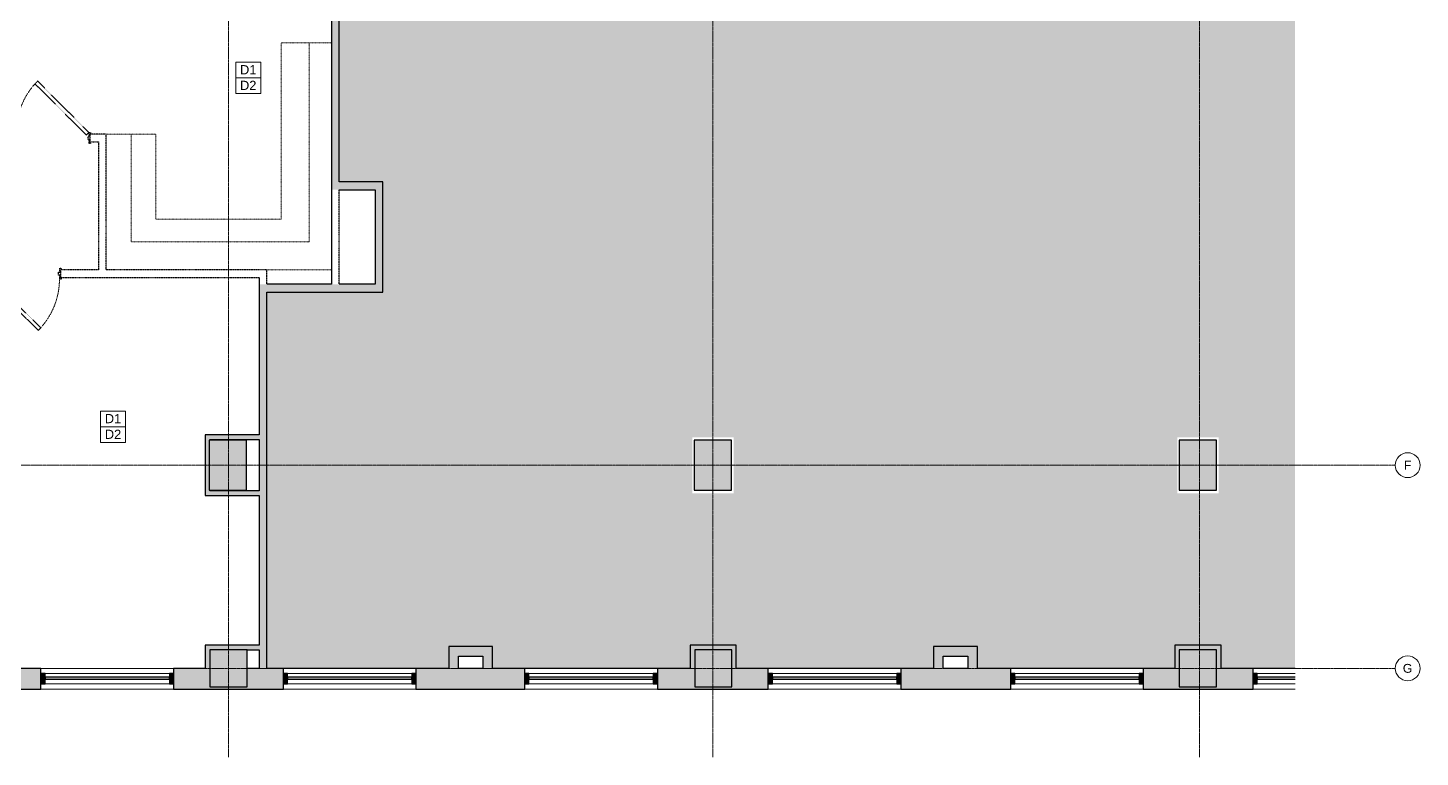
# Model space of a CAD drawing. Header units: inches. Extents: x 2810 to 3941, y 247 to 1114.
# Drawn here: x 3269 to 3941, y 247 to 599 of the extents above; entities that cross this region are included whole.
import ezdxf

# ---------------------------------------------------------------- set-up
doc = ezdxf.new("R2010")
doc.units = ezdxf.units.IN
doc.header["$MEASUREMENT"] = 0
for name, pattern in [('Center 1_8_', [0.3125, 0.125, -0.0625, 0.0625, -0.0625]), ('Demolished', [0.1875, 0.125, -0.0625]), ('Grid Line 1_2_', [0.875, 0.5, -0.125, 0.125, -0.125])]:
    doc.linetypes.add(name, pattern=pattern)
for name, color, linetype, lineweight in [('A-ANNO-KEYN', 231, 'Continuous', 9), ('A-DETL', 90, 'Continuous', 9), ('A-DETL-GENF', 92, 'Continuous', 9), ('A-DETL-THIN', 151, 'Continuous', 9), ('A-DOOR', 31, 'Demolished', 9), ('A-GLAZ-CURT', 52, 'Continuous', 18), ('A-GLAZ-CWMG', 51, 'Continuous', 18), ('A-WALL', 113, 'Continuous', 18), ('A-WALL-PATT', 111, 'Continuous', 18), ('I-WALL', 2, 'Continuous', 18), ('S-COLS', 52, 'Continuous', 18), ('S-GRID', 1, 'Continuous', 9), ('S-GRID-IDEN', 1, 'Continuous', 9)]:
    doc.layers.add(name, color=color, linetype=linetype, lineweight=lineweight)
doc.styles.add('Arial', font='arial.ttf', dxfattribs={"height": 4.425898})
doc.styles.add('Swis721 Lt BT', font='swissl.ttf', dxfattribs={"height": 4.257319})

# ---------------------------------------------------------------- blocks, each defined once
blk = doc.blocks.new('System Panel - Glazed-4469464-FIRST FLOOR DEMOLITION')
at = {"layer": 'A-GLAZ-CURT'}
blk.add_hatch(color=250, dxfattribs=at).paths.add_polyline_path([(30, -0.75), (-30, -0.75), (-30, -1.75), (30, -1.75)], flags=0)
at = {"layer": 'A-GLAZ-CURT', "color": 8, "lineweight": 30}
for p, q in [((30, -0.75), (-30, -0.75)), ((-30, -0.75), (-30, -1.75)), ((-30, -1.75), (30, -1.75)), ((30, -1.75), (30, -0.75))]:
    blk.add_line(p, q, dxfattribs=at)
blk = doc.blocks.new('Rectangular Mullion - 2 x 5_ rectangular-4469463-FIRST FLOOR DEMOLITION')
at = {"layer": 'A-GLAZ-CWMG'}
blk.add_hatch(color=250, dxfattribs=at).paths.add_polyline_path([(-2, -1.5), (0, -1.5), (0, 3.5), (-2, 3.5), (-2, 0.75)], flags=0)
at = {"layer": 'A-GLAZ-CWMG', "color": 8, "lineweight": 30}
for p, q in [((0, 3.5), (-2, 3.5)), ((-2, 3.5), (-2, -1.5)), ((0, -1.5), (0, 3.5)), ((-2, -1.5), (0, -1.5))]:
    blk.add_line(p, q, dxfattribs=at)
blk = doc.blocks.new('Rectangular Mullion - 2 x 5_ rectangular-4354936-FIRST FLOOR DEMOLITION')
at = {"layer": 'A-GLAZ-CWMG'}
blk.add_hatch(color=250, dxfattribs=at).paths.add_polyline_path([(-2, -1.5), (-2, 3.5), (0, 3.5), (0, -1.5)], flags=0)
at = {"layer": 'A-GLAZ-CWMG', "color": 8, "lineweight": 30}
for p, q in [((-2, 3.5), (0, 3.5)), ((-2, -1.5), (-2, 3.5)), ((0, 3.5), (0, -1.5)), ((0, -1.5), (-2, -1.5))]:
    blk.add_line(p, q, dxfattribs=at)
blk = doc.blocks.new('Concrete-Rectangular-Column - 18X18-4463687-FIRST FLOOR DEMOLITION')
at = {"layer": 'S-COLS'}
blk.add_hatch(color=250, dxfattribs=at).paths.add_polyline_path([(8, -9), (9, -9), (9, 9), (-9, 9), (-9, -9)], flags=0)
at = {"layer": 'S-COLS', "color": 8, "lineweight": 30}
for p, q in [((9, 9), (-9, 9)), ((-9, 9), (-9, -9)), ((9, -9), (9, 9)), ((-9, -9), (9, -9))]:
    blk.add_line(p, q, dxfattribs=at)
blk = doc.blocks.new('System Panel - Glazed-V1-FIRST FLOOR DEMOLITION')
at = {"layer": 'A-GLAZ-CURT'}
blk.add_hatch(color=250, dxfattribs=at).paths.add_polyline_path([(11.75, -0.75), (11.75, -1.75), (30, -1.75), (30, -0.75)], flags=0)
at = {"layer": 'A-GLAZ-CURT', "color": 8, "lineweight": 30}
for p, q in [((30, -0.75), (11.75, -0.75)), ((11.75, -1.75), (30, -1.75)), ((30, -1.75), (30, -0.75))]:
    blk.add_line(p, q, dxfattribs=at)
blk = doc.blocks.new('Concrete-Rectangular-Column - 18 x 24-4467884-FIRST FLOOR DEMOLITION')
at = {"layer": 'S-COLS'}
blk.add_hatch(color=250, dxfattribs=at).paths.add_polyline_path([(-9, -12), (9, -12), (9, 12), (-9, 11.98125)], flags=0)
at = {"layer": 'S-COLS', "color": 8, "lineweight": 30}
for p, q in [((9, 12), (-9, 12)), ((-9, 12), (-9, -12)), ((9, -12), (9, 12)), ((-9, -12), (9, -12))]:
    blk.add_line(p, q, dxfattribs=at)
blk = doc.blocks.new('Rectangular Mullion - 2 x 5_ rectangular-V2-FIRST FLOOR DEMOLITION')
at = {"layer": 'A-GLAZ-CWMG', "color": 55}
for p, q in [((2926.22, 287.16), (2986.22, 287.16)), ((2926.22, 282.16), (2986.22, 282.16))]:
    blk.add_line(p, q, dxfattribs=at)
blk = doc.blocks.new('Rectangular Mullion - 2 x 5_ rectangular-V3-FIRST FLOOR DEMOLITION')
at = {"layer": 'A-GLAZ-CWMG', "color": 55}
for p, q in [((3862.35, 287.16), (3880.59, 287.16)), ((3862.35, 282.16), (3880.59, 282.16))]:
    blk.add_line(p, q, dxfattribs=at)
blk = doc.blocks.new('Single Flush_No Glass - 3_-0_x8_-0_-4532417-FIRST FLOOR DEMOLITION')
at = {"layer": 'A-DOOR', "color": 10, "lineweight": 30}
for p, q in [((-3.25, 27.46), (-4.49, 26.23)), ((21.49, 2.71), (-3.25, 27.46)), ((-4.49, 26.23), (20.26, 1.48)), ((-14.38, 2.71), (-13.63, 2.71)), ((-14.38, 1.96), (-14.38, 2.71)), ((-13.63, 2.71), (-13.63, 0.84)), ((-13.63, 0.84), (-13.13, 0.84)), ((-13.13, 0.84), (-13.13, -0.66)), ((20.26, 1.48), (21.49, 2.71)), ((21.12, 0.84), (21.62, 0.84)), ((21.12, -0.66), (21.12, 0.84)), ((21.62, 2.71), (22.37, 2.71)), ((21.62, 0.84), (21.62, 2.71)), ((22.37, 2.71), (22.37, 1.96)), ((-14.38, -2.54), (-14.38, -1.79)), ((-13.63, -2.54), (-14.38, -2.54)), ((-13.63, -0.66), (-13.63, -2.54)), ((-13.13, -0.66), (-13.63, -0.66)), ((21.62, -0.66), (21.12, -0.66)), ((21.62, -2.54), (21.62, -0.66)), ((22.37, -2.54), (21.62, -2.54)), ((22.37, -1.79), (22.37, -2.54))]:
    blk.add_line(p, q, dxfattribs=at)
at = {"layer": 'A-DOOR', "color": 7}
blk.add_arc((21.49, 2.71), 35, 135, 180.5, dxfattribs=at)
blk = doc.blocks.new('Single Flush_No Glass - 3_-0_x8_-0_-4532422-FIRST FLOOR DEMOLITION')
at = {"layer": 'A-DOOR', "color": 10, "lineweight": 30}
for p, q in [((-3.25, 27.46), (-4.49, 26.23)), ((21.49, 2.71), (-3.25, 27.46)), ((-4.49, 26.23), (20.26, 1.48)), ((-14.38, 2.71), (-13.63, 2.71)), ((-14.38, 1.96), (-14.38, 2.71)), ((-13.63, 2.71), (-13.63, 0.84)), ((-13.63, 0.84), (-13.13, 0.84)), ((-13.13, 0.84), (-13.13, -0.66)), ((20.26, 1.48), (21.49, 2.71)), ((21.12, 0.84), (21.62, 0.84)), ((21.12, -0.66), (21.12, 0.84)), ((21.62, 2.71), (22.37, 2.71)), ((21.62, 0.84), (21.62, 2.71)), ((22.37, 2.71), (22.37, 1.96)), ((-14.38, -2.54), (-14.38, -1.79)), ((-13.63, -2.54), (-14.38, -2.54)), ((-13.63, -0.66), (-13.63, -2.54)), ((-13.13, -0.66), (-13.63, -0.66)), ((21.62, -0.66), (21.12, -0.66)), ((21.62, -2.54), (21.62, -0.66)), ((22.37, -2.54), (21.62, -2.54)), ((22.37, -1.79), (22.37, -2.54))]:
    blk.add_line(p, q, dxfattribs=at)
at = {"layer": 'A-DOOR', "color": 7}
blk.add_arc((21.49, 2.71), 35, 135, 180.5, dxfattribs=at)
blk = doc.blocks.new('Grid - Grid Head - Circle-50561-FIRST FLOOR DEMOLITION')
at = {"layer": 'S-GRID-IDEN'}
blk.add_circle((0, 0), 0.125, dxfattribs=at)
blk = doc.blocks.new('Keynote Tag - Keynote Number - Boxed-135510-FIRST FLOOR DEMOLITION')
at = {"layer": 'A-ANNO-KEYN'}
for p, q in [((-0.125, -0.079), (-0.125, 0.078)), ((-0.125, 0.078), (0.125, 0.078)), ((0.125, 0.078), (0.125, -0.079)), ((-0.125, -0.079), (0.125, -0.079))]:
    blk.add_line(p, q, dxfattribs=at)

msp = doc.modelspace()

# ---------------------------------------------------------------- hatches: boundary and pattern name
at = {"layer": 'A-DETL-GENF'}
h = msp.add_hatch(color=9, dxfattribs=at)
h.paths.add_polyline_path([(3807.35, 289.79), (3822.6, 289.79), (3822.6, 300.79), (3844.85, 300.79), (3844.85, 289.79), (3880.59, 289.79), (3880.59, 1053.55), (3826.79, 1053.55), (3826.79, 1025.6), (3807.79, 1025.6), (3807.79, 888.79), (3818.22, 888.79), (3818.23, 888.73), (3819.04, 888.71), (3819.04, 788.73), (3822.79, 788.73), (3822.79, 770.79), (3823.54, 770.79), (3823.54, 770.04), (3822.22, 770.04), (3822.22, 734.79), (3823.54, 734.79), (3823.54, 734.04), (3822.79, 734.04), (3822.79, 716.73), (3844.79, 716.73), (3844.79, 639.04), (3843.72, 639.04), (3843.72, 615.66), (3823.72, 615.66), (3823.72, 629.6), (3820.47, 629.6), (3820.47, 628.85), (3819.72, 628.85), (3819.72, 629.79), (3748.47, 629.79), (3748.47, 628.85), (3747.72, 628.85), (3747.72, 629.6), (3742.16, 629.6), (3742.16, 639.04), (3691.79, 639.04), (3691.79, 608.6), (3476.16, 608.6), (3476.16, 639.04), (3419.35, 639.04), (3419.35, 524.41), (3440.35, 524.41), (3440.35, 471.16), (3384.35, 471.16), (3384.35, 289.79), (3472.16, 289.79), (3472.16, 300.23), (3493.29, 300.23), (3493.29, 289.79), (3588.6, 289.79), (3588.6, 300.79), (3610.85, 300.79), (3610.85, 289.79), (3706.16, 289.79), (3706.16, 300.23), (3727.29, 300.23), (3727.29, 289.79), (3752.79, 289.79)], flags=0)
h.paths.add_polyline_path([(3842.6, 374.16), (3823.72, 374.16), (3823.72, 401.16), (3843.72, 401.16), (3843.72, 374.16)], flags=0)
h.paths.add_polyline_path([(3609.72, 374.16), (3589.72, 374.16), (3589.72, 401.16), (3609.72, 401.16)], flags=0)
h.paths.add_polyline_path([(3587.97, 613.23), (3687.16, 613.23), (3687.16, 639.04), (3682.85, 639.04), (3682.85, 638.29), (3682.1, 638.29), (3682.1, 639.16), (3610.85, 639.16), (3610.85, 638.29), (3610.1, 638.29), (3610.1, 639.04), (3588.85, 639.04), (3588.85, 638.29), (3588.1, 638.29), (3588.1, 639.16), (3516.85, 639.16), (3516.85, 638.29), (3516.1, 638.29), (3516.1, 639.04), (3511.79, 639.04), (3511.79, 613.23), (3587.6, 613.23)], flags=0)
h.paths.add_polyline_path([(3507.16, 613.23), (3507.16, 639.04), (3480.79, 639.04), (3480.79, 613.23), (3497.17, 613.23)], flags=0)
h.paths.add_polyline_path([(3609.72, 615.66), (3589.72, 615.66), (3589.72, 635.66), (3609.72, 635.66), (3609.72, 629.79)], flags=0)
h.paths.add_polyline_path([(3823.54, 734.91), (3822.3, 736.15), (3847.05, 760.9), (3848.29, 759.66), (3834.8, 746.18)], flags=0)
h.paths.add_polyline_path([(3823.72, 853.66), (3823.72, 873.66), (3843.72, 873.66), (3843.72, 853.66), (3826.79, 853.66)], flags=0)
at = {"layer": 'A-WALL-PATT', "lineweight": 9}
for points in [[(3419.35, 524.29), (3419.35, 642.79), (3415.6, 642.79), (3415.6, 524.29)], [(3436.6, 520.54), (3436.6, 524.29), (3415.6, 524.29), (3415.6, 520.54), (3419.35, 520.54)], [(3436.6, 474.91), (3440.35, 474.91), (3440.35, 524.29), (3436.6, 524.29), (3436.6, 520.54)], [(3384.35, 289.66), (3384.35, 474.91), (3380.6, 474.91), (3380.6, 289.66)], [(3440.35, 471.16), (3440.35, 474.91), (3384.35, 474.91), (3384.35, 471.16), (3419.35, 471.16)], [(3374.89, 400.04), (3380.6, 400.04), (3380.6, 402.29), (3354.6, 402.29), (3354.6, 400.04), (3374.6, 400.04)], [(3356.85, 373.04), (3356.84, 375.66), (3356.6, 375.66), (3356.6, 399.66), (3356.85, 399.66), (3356.85, 400.04), (3354.6, 400.04), (3354.6, 373.04), (3355.72, 373.04)], [(3380.6, 373.04), (3380.6, 375.29), (3356.85, 375.29), (3356.85, 373.04), (3375.72, 373.04)], [(3356.85, 289.66), (3356.85, 300.79), (3354.6, 300.79), (3354.6, 289.66), (3355.72, 289.66)], [(3375.72, 298.54), (3380.6, 298.54), (3380.6, 300.79), (3356.85, 300.79), (3356.85, 298.66), (3374.85, 298.66), (3374.85, 298.54)], [(3472.16, 289.66), (3476.79, 289.66), (3476.79, 300.23), (3472.16, 300.23), (3472.16, 295.6)], [(3488.66, 295.6), (3488.66, 300.23), (3476.79, 300.23), (3476.79, 295.6)], [(3493.29, 289.66), (3493.29, 300.23), (3488.66, 300.23), (3488.66, 289.66)], [(3589.72, 289.66), (3590.85, 289.66), (3590.85, 300.79), (3588.6, 300.79), (3588.6, 289.66)], [(3609.72, 298.54), (3610.85, 298.54), (3610.85, 300.79), (3590.85, 300.79), (3590.85, 298.66), (3608.85, 298.66), (3608.85, 298.54)], [(3609.72, 289.66), (3610.85, 289.66), (3610.85, 298.54), (3608.85, 298.54), (3608.85, 289.66)], [(3706.16, 289.66), (3710.79, 289.66), (3710.79, 300.23), (3706.16, 300.23), (3706.16, 295.6)], [(3710.79, 295.6), (3722.66, 295.6), (3722.66, 300.23), (3710.79, 300.23), (3710.79, 299.94)], [(3727.29, 289.66), (3727.29, 300.23), (3722.66, 300.23), (3722.66, 289.66)], [(3823.72, 289.66), (3824.72, 289.66), (3824.72, 298.66), (3824.85, 298.66), (3824.85, 300.79), (3822.6, 300.79), (3822.6, 289.66)], [(3842.72, 298.54), (3844.85, 298.54), (3844.85, 300.79), (3824.85, 300.79), (3824.85, 298.66), (3842.72, 298.66)], [(3843.72, 289.66), (3844.85, 289.66), (3844.85, 298.54), (3842.72, 298.54), (3842.72, 289.66)]]:
    msp.add_hatch(color=7, dxfattribs=at).paths.add_polyline_path(points, flags=0)
h = msp.add_hatch(color=7, dxfattribs=at)
h.paths.add_polyline_path([(3842.72, 279.66), (3860.35, 279.66), (3860.35, 289.66), (3842.72, 289.66), (3842.72, 280.66), (3824.72, 280.66), (3824.72, 289.66), (3807.35, 289.66), (3807.35, 279.66), (3824.72, 279.66)], flags=0)
h.paths.add_polyline_path([(3690.35, 279.66), (3743.35, 279.66), (3743.35, 289.66), (3690.35, 289.66)], flags=0)
h.paths.add_polyline_path([(3609.72, 279.66), (3626.35, 279.66), (3626.35, 289.66), (3608.85, 289.66), (3608.85, 280.66), (3590.85, 280.66), (3590.85, 289.66), (3572.85, 289.66), (3572.85, 279.66), (3608.85, 279.66)], flags=0)
h.paths.add_polyline_path([(3456.35, 279.66), (3508.85, 279.66), (3508.85, 289.66), (3456.35, 289.66)], flags=0)
h.paths.add_polyline_path([(3380.6, 279.66), (3392.35, 279.66), (3392.35, 289.66), (3374.85, 289.66), (3374.85, 280.66), (3356.85, 280.66), (3356.85, 289.66), (3339.35, 289.66), (3339.35, 279.66), (3374.85, 279.66)], flags=0)
h.paths.add_polyline_path([(3244.66, 279.66), (3275.35, 279.66), (3275.35, 289.66), (3222.35, 289.66), (3222.35, 279.66), (3241.55, 279.66)], flags=0)
h.paths.add_polyline_path([(3140.85, 279.66), (3158.35, 279.66), (3158.35, 289.66), (3140.85, 289.66), (3140.85, 280.66), (3122.85, 280.66), (3122.85, 289.66), (3105.35, 289.66), (3105.35, 279.66), (3122.85, 279.66)], flags=0)
h.paths.add_polyline_path([(3041.35, 279.66), (3041.35, 289.66), (2988.22, 289.66), (2988.22, 279.66)], flags=0)
h.paths.add_polyline_path([(2906.85, 279.66), (2924.22, 279.66), (2924.22, 289.66), (2906.85, 289.66), (2906.85, 280.66), (2888.85, 280.66), (2888.85, 289.66), (2887.72, 289.66), (2887.72, 279.66), (2897.72, 279.66)], flags=0)

# ---------------------------------------------------------------- linework, layer by layer
at = {"layer": 'A-DETL', "linetype": 'Center 1_8_', "lineweight": 18}
for p, q in [((3391.35, 506.41), (3391.35, 591.41)), ((3391.35, 591.41), (3415.6, 591.41)), ((3404.85, 495.41), (3404.85, 591.41)), ((3415.6, 591.41), (3415.6, 474.91)), ((3306.85, 547.41), (3330.85, 547.41)), ((3318.85, 547.41), (3318.85, 495.41)), ((3330.85, 547.41), (3330.85, 506.41)), ((3330.85, 506.41), (3384.35, 506.41)), ((3384.35, 506.41), (3391.35, 506.41)), ((3318.85, 495.41), (3404.85, 495.41)), ((3384.35, 481.92), (3415.6, 481.92))]:
    msp.add_line(p, q, dxfattribs=at)
at = {"layer": 'A-DETL-THIN'}
for p, q in [((3419.35, 524.41), (3440.35, 524.41)), ((3440.35, 524.41), (3440.35, 524.29)), ((3384.35, 289.79), (3472.16, 289.79)), ((3493.29, 289.79), (3588.6, 289.79)), ((3610.85, 289.79), (3706.16, 289.79)), ((3727.29, 289.79), (3822.6, 289.79)), ((3844.85, 289.79), (3880.59, 289.79))]:
    msp.add_line(p, q, dxfattribs=at)
at = {"layer": 'A-WALL', "color": 8, "lineweight": 30}
for p, q in [((3472.16, 300.23), (3472.16, 289.66)), ((3493.29, 300.23), (3472.16, 300.23)), ((3493.29, 289.66), (3493.29, 300.23)), ((3706.16, 300.23), (3706.16, 289.66)), ((3727.29, 300.23), (3706.16, 300.23)), ((3727.29, 289.66), (3727.29, 300.23)), ((3275.35, 289.66), (3258.72, 289.66)), ((3275.35, 279.66), (3275.35, 289.66)), ((3354.6, 289.66), (3339.35, 289.66)), ((3339.35, 289.66), (3339.35, 279.66)), ((3380.6, 289.66), (3374.85, 289.66)), ((3392.35, 289.66), (3384.35, 289.66)), ((3392.35, 279.66), (3392.35, 289.66)), ((3472.16, 289.66), (3456.35, 289.66)), ((3456.35, 289.66), (3456.35, 279.66)), ((3476.79, 289.66), (3476.79, 295.6)), ((3476.79, 295.6), (3488.66, 295.6)), ((3488.66, 289.66), (3476.79, 289.66)), ((3488.66, 295.6), (3488.66, 289.66)), ((3508.85, 289.66), (3493.29, 289.66)), ((3508.85, 279.66), (3508.85, 289.66)), ((3588.6, 289.66), (3572.85, 289.66)), ((3572.85, 289.66), (3572.85, 279.66)), ((3626.35, 289.66), (3610.85, 289.66)), ((3626.35, 279.66), (3626.35, 289.66)), ((3706.16, 289.66), (3690.35, 289.66)), ((3690.35, 289.66), (3690.35, 279.66)), ((3710.79, 289.66), (3710.79, 295.6)), ((3710.79, 295.6), (3722.66, 295.6)), ((3722.66, 289.66), (3710.79, 289.66)), ((3722.66, 295.6), (3722.66, 289.66)), ((3743.35, 289.66), (3727.29, 289.66)), ((3743.35, 279.66), (3743.35, 289.66)), ((3822.6, 289.66), (3807.35, 289.66)), ((3807.35, 289.66), (3807.35, 279.66)), ((3860.35, 289.66), (3844.85, 289.66)), ((3860.35, 279.66), (3860.35, 289.66)), ((3222.35, 279.66), (3275.35, 279.66)), ((3339.35, 279.66), (3392.35, 279.66)), ((3456.35, 279.66), (3508.85, 279.66)), ((3572.85, 279.66), (3626.35, 279.66)), ((3690.35, 279.66), (3743.35, 279.66)), ((3807.35, 279.66), (3860.35, 279.66))]:
    msp.add_line(p, q, dxfattribs=at)
at = {"layer": 'A-WALL', "color": 55}
for p, q in [((3275.35, 289.66), (3339.35, 289.66)), ((3392.35, 289.66), (3456.35, 289.66)), ((3508.85, 289.66), (3572.85, 289.66)), ((3626.35, 289.66), (3690.35, 289.66)), ((3743.35, 289.66), (3807.35, 289.66)), ((3860.35, 289.66), (3880.59, 289.66)), ((3339.35, 279.66), (3275.35, 279.66)), ((3456.35, 279.66), (3392.35, 279.66)), ((3572.85, 279.66), (3508.85, 279.66)), ((3690.35, 279.66), (3626.35, 279.66)), ((3807.35, 279.66), (3743.35, 279.66)), ((3880.59, 279.66), (3860.35, 279.66))]:
    msp.add_line(p, q, dxfattribs=at)
at = {"layer": 'I-WALL', "color": 8, "lineweight": 30}
for p, q in [((3419.35, 524.29), (3419.35, 639.04)), ((3415.6, 633.79), (3415.6, 474.91)), ((3440.35, 524.29), (3419.35, 524.29)), ((3440.35, 471.16), (3440.35, 524.29)), ((3419.35, 520.54), (3436.6, 520.54)), ((3436.6, 520.54), (3436.6, 474.91)), ((3380.6, 478.17), (3380.6, 402.29)), ((3415.6, 474.91), (3384.35, 474.91)), ((3384.35, 471.16), (3440.35, 471.16)), ((3384.35, 289.66), (3384.35, 471.16)), ((3436.6, 474.91), (3419.35, 474.91)), ((3380.6, 402.29), (3354.6, 402.29)), ((3354.6, 402.29), (3354.6, 373.04)), ((3356.85, 400.04), (3380.6, 400.04)), ((3356.85, 399.66), (3356.85, 400.04)), ((3380.6, 400.04), (3380.6, 375.29)), ((3354.6, 373.04), (3380.6, 373.04)), ((3356.85, 375.29), (3356.85, 375.66)), ((3380.6, 375.29), (3356.85, 375.29)), ((3380.6, 373.04), (3380.6, 300.79)), ((3354.6, 300.79), (3354.6, 289.66)), ((3380.6, 300.79), (3354.6, 300.79)), ((3374.85, 298.54), (3380.6, 298.54)), ((3380.6, 298.54), (3380.6, 289.66)), ((3588.6, 300.79), (3588.6, 289.66)), ((3610.85, 300.79), (3588.6, 300.79)), ((3610.85, 289.66), (3610.85, 300.79)), ((3822.6, 300.79), (3822.6, 289.66)), ((3844.85, 300.79), (3822.6, 300.79)), ((3844.85, 289.66), (3844.85, 300.79))]:
    msp.add_line(p, q, dxfattribs=at)
at = {"layer": 'I-WALL', "color": 10, "linetype": 'Demolished', "lineweight": 30}
for p, q in [((3306.85, 547.41), (3298.97, 547.41)), ((3298.97, 547.41), (3298.97, 543.66)), ((3306.85, 481.92), (3306.85, 547.41)), ((3298.97, 543.66), (3303.1, 543.66)), ((3303.1, 543.66), (3303.1, 481.92)), ((3419.35, 474.91), (3419.35, 520.54)), ((3303.1, 481.92), (3284.79, 481.92)), ((3284.79, 481.92), (3284.79, 478.17)), ((3284.79, 478.17), (3380.6, 478.17)), ((3384.35, 481.92), (3306.85, 481.92)), ((3384.35, 474.91), (3384.35, 481.92))]:
    msp.add_line(p, q, dxfattribs=at)
at = {"layer": 'S-GRID', "linetype": 'Grid Line 1_2_'}
for p, q in [((3365.85, 246.82), (3365.85, 1101.89)), ((3599.6, 246.82), (3599.6, 1101.89)), ((3834.47, 246.82), (3834.47, 1101.89))]:
    msp.add_line(p, q, dxfattribs=at)

# ---------------------------------------------------------------- block references
at = {"layer": 'A-ANNO-KEYN', "xscale": 47.99999999999997, "yscale": 47.99999999999997, "zscale": 47.99999999999997}
for p in [(3375.41, 578.29), (3310.17, 409.98)]:
    msp.add_blockref('Keynote Tag - Keynote Number - Boxed-135510-FIRST FLOOR DEMOLITION', p, dxfattribs=at)
at = {"layer": 'A-DOOR', "color": 7}
msp.add_blockref('Single Flush_No Glass - 3_-0_x8_-0_-4532422-FIRST FLOOR DEMOLITION', (3276.98, 545.45), dxfattribs=at)
at = {"layer": 'A-DOOR', "color": 7, "rotation": 180}
msp.add_blockref('Single Flush_No Glass - 3_-0_x8_-0_-4532417-FIRST FLOOR DEMOLITION', (3270.78, 480.14), dxfattribs=at)
at = {"layer": 'A-GLAZ-CURT', "color": 55, "rotation": 180}
for name, p in [('System Panel - Glazed-4469464-FIRST FLOOR DEMOLITION', (3307.35, 283.66)), ('System Panel - Glazed-4469464-FIRST FLOOR DEMOLITION', (3424.35, 283.66)), ('System Panel - Glazed-4469464-FIRST FLOOR DEMOLITION', (3540.85, 283.66)), ('System Panel - Glazed-4469464-FIRST FLOOR DEMOLITION', (3658.35, 283.66)), ('System Panel - Glazed-4469464-FIRST FLOOR DEMOLITION', (3775.35, 283.66)), ('System Panel - Glazed-V1-FIRST FLOOR DEMOLITION', (3892.35, 283.66))]:
    msp.add_blockref(name, p, dxfattribs=at)
at = {"layer": 'A-GLAZ-CWMG', "color": 55, "extrusion": (0, 0, -1)}
for p in [(-3275.35, 283.66), (-3392.35, 283.66), (-3508.85, 283.66), (-3626.35, 283.66), (-3743.35, 283.66), (-3860.35, 283.66)]:
    msp.add_blockref('Rectangular Mullion - 2 x 5_ rectangular-4354936-FIRST FLOOR DEMOLITION', p, dxfattribs=at)
at = {"layer": 'A-GLAZ-CWMG', "color": 55}
for name, p in [('Rectangular Mullion - 2 x 5_ rectangular-V2-FIRST FLOOR DEMOLITION', (351.12, 0)), ('Rectangular Mullion - 2 x 5_ rectangular-4469463-FIRST FLOOR DEMOLITION', (3339.35, 283.66)), ('Rectangular Mullion - 2 x 5_ rectangular-V2-FIRST FLOOR DEMOLITION', (468.12, 0)), ('Rectangular Mullion - 2 x 5_ rectangular-4469463-FIRST FLOOR DEMOLITION', (3456.35, 283.66)), ('Rectangular Mullion - 2 x 5_ rectangular-V2-FIRST FLOOR DEMOLITION', (584.62, 0)), ('Rectangular Mullion - 2 x 5_ rectangular-4469463-FIRST FLOOR DEMOLITION', (3572.85, 283.66)), ('Rectangular Mullion - 2 x 5_ rectangular-V2-FIRST FLOOR DEMOLITION', (702.12, 0)), ('Rectangular Mullion - 2 x 5_ rectangular-4469463-FIRST FLOOR DEMOLITION', (3690.35, 283.66)), ('Rectangular Mullion - 2 x 5_ rectangular-V2-FIRST FLOOR DEMOLITION', (819.13, 0)), ('Rectangular Mullion - 2 x 5_ rectangular-4469463-FIRST FLOOR DEMOLITION', (3807.35, 283.66)), ('Rectangular Mullion - 2 x 5_ rectangular-V3-FIRST FLOOR DEMOLITION', (0, 0))]:
    msp.add_blockref(name, p, dxfattribs=at)
at = {"layer": 'S-COLS', "color": 55}
for name, p in [('Concrete-Rectangular-Column - 18 x 24-4467884-FIRST FLOOR DEMOLITION', (3365.6, 387.66)), ('Concrete-Rectangular-Column - 18 x 24-4467884-FIRST FLOOR DEMOLITION', (3599.6, 387.66)), ('Concrete-Rectangular-Column - 18 x 24-4467884-FIRST FLOOR DEMOLITION', (3833.6, 387.66)), ('Concrete-Rectangular-Column - 18X18-4463687-FIRST FLOOR DEMOLITION', (3365.85, 289.66)), ('Concrete-Rectangular-Column - 18X18-4463687-FIRST FLOOR DEMOLITION', (3599.85, 289.66)), ('Concrete-Rectangular-Column - 18X18-4463687-FIRST FLOOR DEMOLITION', (3833.72, 289.66))]:
    msp.add_blockref(name, p, dxfattribs=at)
at = {"layer": 'S-GRID-IDEN', "xscale": 47.99999999999997, "yscale": 47.99999999999997, "zscale": 47.99999999999997, "rotation": 269.9999999999994}
for p in [(3934.95, 387.66), (3934.95, 289.66)]:
    msp.add_blockref('Grid - Grid Head - Circle-50561-FIRST FLOOR DEMOLITION', p, dxfattribs=at)

# ---------------------------------------------------------------- next in the draw order: texts
at = {"layer": 'A-ANNO-KEYN', "char_height": 4.426, "width": 9.396, "attachment_point": 2, "line_spacing_factor": 0.938532, "style": 'Arial', "bg_fill": 3, "box_fill_scale": 1.25, "bg_fill_color": 0, "bg_fill_transparency": 0}
for insert in [(3375.4, 580.64), (3310.15, 412.34)]:
    msp.add_mtext('D1', dxfattribs=dict(at, insert=insert))
at = {"layer": 'S-GRID-IDEN', "char_height": 4.26, "attachment_point": 2, "line_spacing_factor": 1.00667, "style": 'Swis721 Lt BT', "bg_fill": 3, "box_fill_scale": 1.25, "bg_fill_color": 0, "bg_fill_transparency": 0}
for s, insert, width in [('F', (3934.9, 389.78), 4.05), ('G', (3934.9, 291.78), 5.346)]:
    msp.add_mtext(s, dxfattribs=dict(at, insert=insert, width=width))

# ---------------------------------------------------------------- next in the draw order: linework, layer by layer
at = {"layer": 'S-GRID', "linetype": 'Grid Line 1_2_'}
for p, q in [((2833.72, 387.66), (3928.95, 387.66)), ((2833.72, 289.66), (3928.95, 289.66))]:
    msp.add_line(p, q, dxfattribs=at)

# ---------------------------------------------------------------- next in the draw order: block references
at = {"layer": 'A-ANNO-KEYN', "xscale": 47.99999999999997, "yscale": 47.99999999999997, "zscale": 47.99999999999997}
for p in [(3375.41, 570.73), (3310.17, 402.43)]:
    msp.add_blockref('Keynote Tag - Keynote Number - Boxed-135510-FIRST FLOOR DEMOLITION', p, dxfattribs=at)

# ---------------------------------------------------------------- next in the draw order: texts
at = {"layer": 'A-ANNO-KEYN', "char_height": 4.426, "width": 9.396, "attachment_point": 2, "line_spacing_factor": 0.938532, "style": 'Arial', "bg_fill": 3, "box_fill_scale": 1.25, "bg_fill_color": 0, "bg_fill_transparency": 0}
for insert in [(3375.4, 573.09), (3310.15, 404.78)]:
    msp.add_mtext('D2', dxfattribs=dict(at, insert=insert))

doc.saveas('drawing.dxf')
